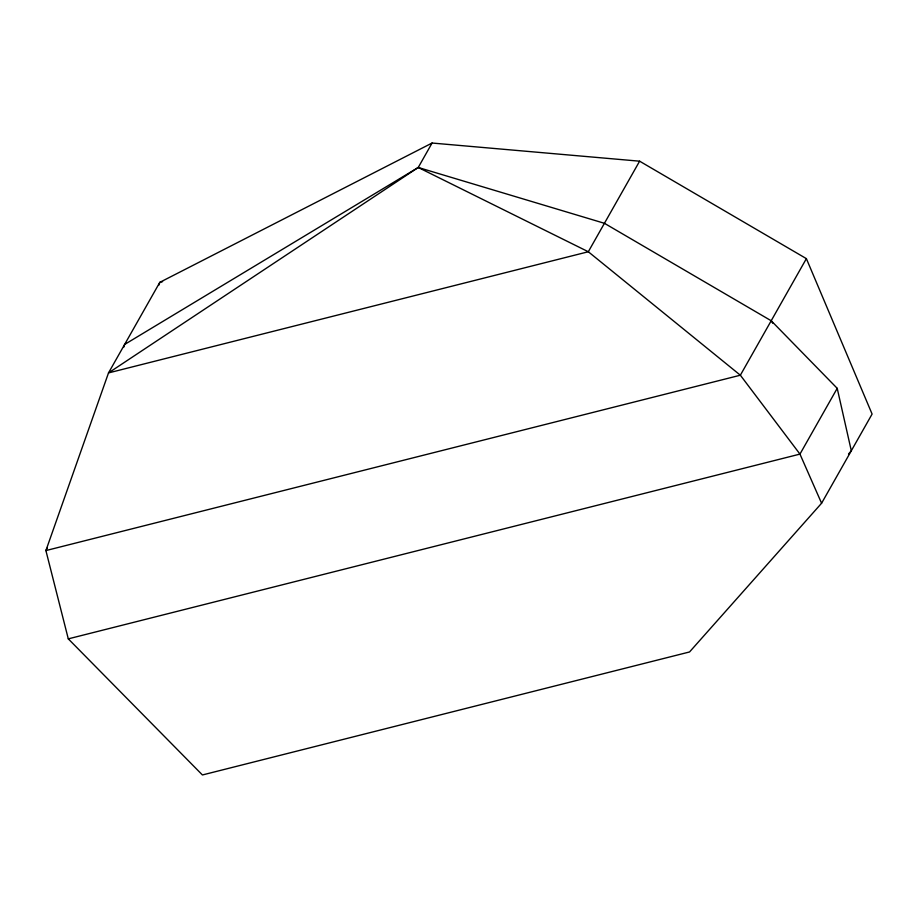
<?xml version="1.0" encoding="UTF-8"?>
<svg xmlns="http://www.w3.org/2000/svg" width="918" height="918" viewBox="0 0 918 918"><rect width="100%" height="100%" fill="white"/><g stroke="black" fill="none" stroke-linecap="round" stroke-linejoin="round"><path stroke-width="1.38" d="M123.769 347.188L124.63 344.457L418.241 167.478L432.08 143.036L639.616 161.189L806.383 258.635L872.1 414.064L821.587 503.236L689.544 651.964L202.419 774.964L68.288 638.859L45.9 550.571L108.508 372.915L159.812 282.342L432.08 143.036M158.952 285.073L159.812 282.342L162.578 281.642M47.3 548.092L45.9 550.571L740.356 375.21L806.383 258.635M639.616 161.189L588.312 251.75L108.508 372.915L418.241 167.478L604.434 223.303L771.2 320.749L837.216 388.337L851.307 450.772L848.53 454.02M837.216 388.337L799.957 454.1L68.288 638.859M418.241 167.478L588.312 251.75L740.356 375.21L799.957 454.1L821.587 503.236M771.2 320.749L772.704 323.182"/></g></svg>
